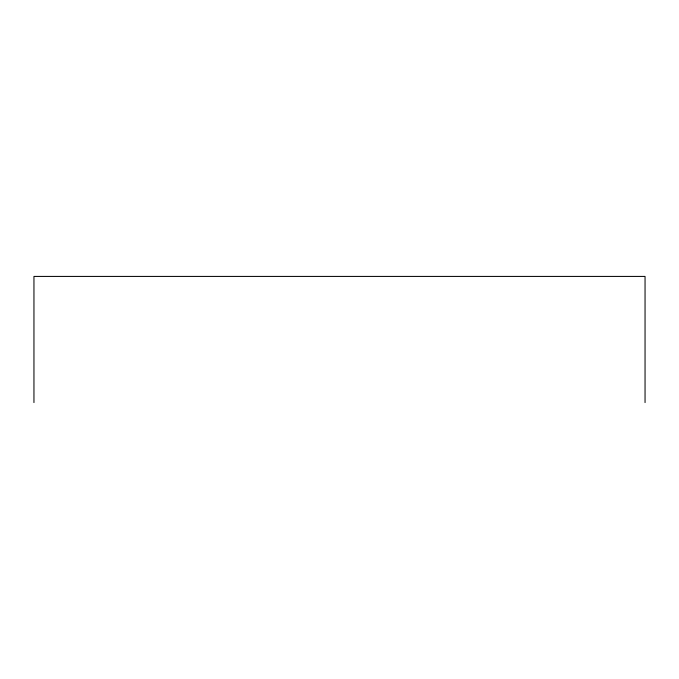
<?xml version="1.0" encoding="UTF-8"?>
<svg xmlns="http://www.w3.org/2000/svg" width="679" height="679" viewBox="0 0 679 679"><rect width="100%" height="100%" fill="white"/><g stroke="black" fill="none" stroke-linecap="round" stroke-linejoin="round"><path stroke-width="1.02" d="M645.05 402.579L645.05 276.421L33.95 276.421L33.95 402.579"/></g></svg>
